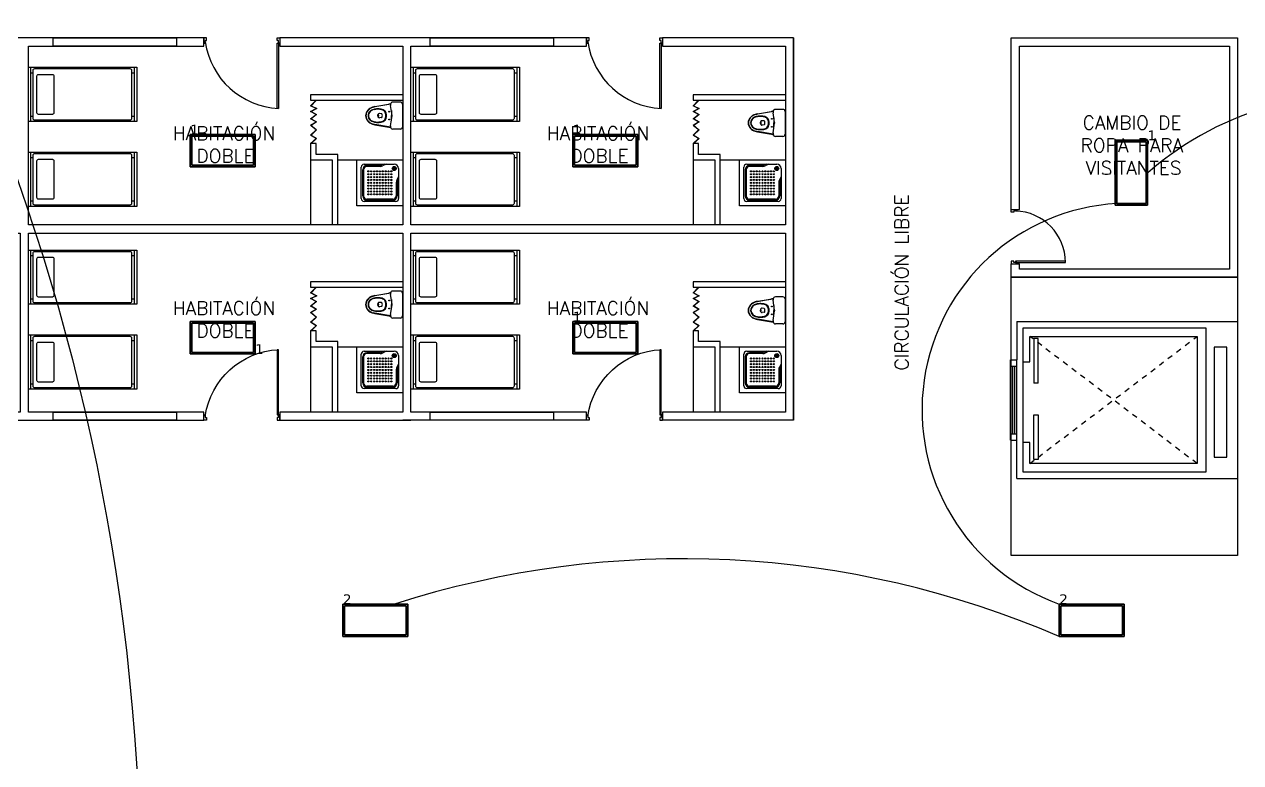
# Model space of a CAD drawing. Header units: metres. Extents: x -24 to 527, y -154 to 95.
# Drawn here: x 54.36 to 76.77, y 31.73 to 45.35 of the extents above; entities that cross this region are included whole.
import ezdxf

# ---------------------------------------------------------------- set-up
doc = ezdxf.new("R2010")
doc.units = ezdxf.units.M
doc.header["$MEASUREMENT"] = 0
doc.linetypes.add('HIDDEN', pattern=[0.375, 0.25, -0.125])
for name, color, linetype in [('ALMACEN', 10, 'Continuous'), ('AN-TEXTO', 3, 'Continuous'), ('AR-ASCENSOR', 4, 'Continuous'), ('AR-MOBILIRIO', 1, 'Continuous'), ('AR-MUROS', 6, 'Continuous'), ('AR-PUERTAS', 2, 'Continuous'), ('AR-VENTANAS', 2, 'Continuous'), ('S.H.', 2, 'Continuous')]:
    doc.layers.add(name, color=color, linetype=linetype)
doc.styles.add('REGULAR-2.5', font='romans.shx', dxfattribs={"height": 2.5})
doc.styles.add('TableTextStyle', font='')
doc.styles.get('TableTextStyle').set_extended_font_data('VERDANA.TTF')

# ---------------------------------------------------------------- blocks, each defined once
blk = doc.blocks.new('AR-ASCENSOR 1')
at = {"layer": 'AR-ASCENSOR'}
for p, q in [((8.5, 3.7), (-1.9, 3.7)), ((8.5, 3.7), (8.5, 1.9)), ((-0.4, -3.4), (-0.4, 3.4)), ((-0.4, 3.4), (8.2, 3.4)), ((0, 3), (7.9, 3)), ((0, -3), (0, 3)), ((7.9, 3), (7.9, 2)), ((8.2, 3.4), (8.2, -3.4)), ((-0.8, 2.7), (-1.4, 2.7)), ((-1.4, 2.7), (-1.4, -2.5)), ((-0.8, -2.5), (-0.8, 2.7)), ((7.5, 0.7), (7.5, 2.8)), ((7.5, 2.8), (7.7, 2.8)), ((7.7, 2.8), (7.7, 0.7)), ((7.9, 2), (8.2, 2)), ((8.8, 1.9), (8.5, 1.9)), ((8.5, 1.9), (8.5, -1.9)), ((8.8, 1.9), (8.8, -1.9)), ((8.8, 1.6), (8.5, 1.6)), ((8.6, 1.6), (8.6, -1.6)), ((8.7, 1.6), (8.7, -1.6)), ((7.7, 0.7), (7.5, 0.7)), ((7.5, -0.8), (7.5, -2.9)), ((7.5, -0.8), (7.7, -0.8)), ((7.7, -2.9), (7.7, -0.8)), ((8.8, -1.6), (8.5, -1.6)), ((8.2, -1.8), (7.9, -1.8)), ((7.9, -1.8), (7.9, -3)), ((8.8, -1.9), (8.5, -1.9)), ((8.5, -3.7), (8.5, -1.9)), ((-1.4, -2.5), (-0.8, -2.5)), ((8.2, -3.4), (-0.4, -3.4)), ((7.9, -3), (0, -3)), ((7.5, -2.9), (7.7, -2.9)), ((8.5, -3.7), (-1.9, -3.7))]:
    blk.add_line(p, q, dxfattribs=at)
blk.add_lwpolyline([(-1.9, -3.7), (-1.9, 3.7)], dxfattribs=at)
at = {"layer": 'AR-ASCENSOR', "linetype": 'HIDDEN'}
for points in [[(0, 3), (7.9, -3)], [(7.9, 3), (0, -3)]]:
    blk.add_lwpolyline(points, dxfattribs=at)
blk = doc.blocks.new('AR-PUERTA 2')
at = {"layer": 'AR-PUERTAS', "linetype": 'Continuous'}
for points in [[(-1.354, -0.058), (-1.354, -0.008), (-1.329, -0.008), (-1.329, 0.042), (-1.379, 0.042), (-1.379, -0.058)], [(-0.029, -0.008), (-0.029, 0.042), (0.021, 0.042), (0.021, -0.058), (-0.004, -0.058), (-0.004, -0.008)], [(-0.004, -0.058), (-0.004, -1.258), (-0.029, -1.258), (-0.029, -0.058)]]:
    blk.add_lwpolyline(points, close=True, dxfattribs=at)
blk.add_arc((0.061, 0.169), 1.428, 188.1236, 267.3924, dxfattribs=at)
blk = doc.blocks.new('31643339')
at = {"layer": 'AR-MOBILIRIO'}
for p, q in [((0.038, 0.5), (0.038, -0.5)), ((1.95, 0.5), (1.95, -0.5)), ((0.038, 0.4), (0.087, 0.4)), ((1.9, 0.4), (1.95, 0.4)), ((0.038, -0.4), (0.087, -0.4)), ((1.9, -0.4), (1.95, -0.4))]:
    blk.add_line(p, q, dxfattribs=at)
blk.add_lwpolyline([(0, -0.5), (0, 0.5), (2, 0.5), (2, -0.5)], close=True, dxfattribs=at)
for points in [[(1.87, 0.475, -0.414214), (1.9, 0.445), (1.9, -0.445, -0.414214), (1.87, -0.475), (0.117, -0.475, -0.414214), (0.087, -0.445), (0.087, 0.445, -0.414214), (0.117, 0.475)], [(0.15, -0.332, 0.414214), (0.18, -0.362), (0.447, -0.362, 0.414214), (0.477, -0.332), (0.477, 0.333, 0.414214), (0.447, 0.363), (0.18, 0.363, 0.414214), (0.15, 0.333)]]:
    blk.add_lwpolyline(points, format="xyb", close=True, dxfattribs=at)
blk = doc.blocks.new('AR-PUERTA 1')
at = {"layer": 'AR-PUERTAS', "linetype": 'Continuous'}
for points in [[(0.954, 0.033), (0.954, 0.958), (0.929, 0.958), (0.929, 0.033)], [(0.004, 0.058), (0.004, 0.008), (0.029, 0.008), (0.029, -0.042), (-0.021, -0.042), (-0.021, 0.058)], [(0.929, 0.008), (0.929, -0.042), (0.979, -0.042), (0.979, 0.058), (0.954, 0.058), (0.954, 0.008)]]:
    blk.add_lwpolyline(points, close=True, dxfattribs=at)
blk.add_arc((0.954, 0.008), 0.949, 89.9989, 178.4932, dxfattribs=at)
blk = doc.blocks.new('AR-PUERTA ACORDION')
at = {"layer": 'AR-PUERTAS'}
blk.add_lwpolyline([(-0.386, 0.049), (-0.288, -0.046), (-0.235, 0.057), (-0.185, -0.044), (-0.129, 0.054), (-0.046, -0.045), (0.01, 0.056), (0.073, -0.046), (0.158, 0.053), (0.252, -0.046), (0.317, 0.054), (0.41, -0.047), (0.41, -0.054), (0.318, 0.046), (0.253, -0.054), (0.158, 0.046), (0.072, -0.054), (0.01, 0.046), (-0.045, -0.054), (-0.128, 0.046), (-0.185, -0.054), (-0.235, 0.046), (-0.287, -0.054), (-0.39, 0.046)], close=True, dxfattribs=at)
blk = doc.blocks.new('A$C05366594')
at = {"layer": 'AR-MOBILIRIO', "linetype": 'Continuous'}
for p, q in [((0, 0), (0, 0.72)), ((0, 0.72), (0.72, 0.72)), ((0.068, 0.113), (0.068, 0.608)), ((0.113, 0.653), (0.585, 0.653)), ((0.367, 0.63), (0.158, 0.63)), ((0.428, 0.653), (0.397, 0.637)), ((0.653, 0.585), (0.653, 0.113)), ((0.72, 0.72), (0.72, 0)), ((0.09, 0.563), (0.09, 0.158)), ((0.653, 0.428), (0.637, 0.397)), ((0.63, 0.367), (0.63, 0.158)), ((0.72, 0), (0, 0)), ((0.608, 0.068), (0.113, 0.068)), ((0.563, 0.09), (0.158, 0.09))]:
    blk.add_line(p, q, dxfattribs=at)
at = {"layer": 'AR-MOBILIRIO', "color": 250}
for p, q in [((0.367, 0.617), (0.158, 0.617)), ((0.458, 0.653), (0.403, 0.625)), ((0.104, 0.563), (0.104, 0.158)), ((0.653, 0.458), (0.625, 0.403)), ((0.617, 0.367), (0.617, 0.158)), ((0.563, 0.104), (0.158, 0.104))]:
    blk.add_line(p, q, dxfattribs=at)
at = {"layer": 'AR-MOBILIRIO', "linetype": 'Continuous'}
for centre, major_axis, start_param, end_param in [((0.113, 0.608), (0.0318, 0.0318), 0.785398, 2.356194), ((0.158, 0.563), (0.0477, 0.0477), 0.785398, 2.356194), ((0.367, 0.698), (0.0477, 0.0477), 3.926991, 4.390638), ((0.585, 0.585), (0.0477, 0.0477), 5.497787, 7.068583), ((0.698, 0.367), (-0.0477, 0.0477), 0.321751, 0.785398), ((0.113, 0.113), (-0.0318, 0.0318), 0.785398, 2.356194), ((0.158, 0.158), (-0.0477, 0.0477), 0.785398, 2.356194), ((0.158, 0.158), (-0.0477, 0.0477), 0.785398, 2.356194), ((0.563, 0.158), (0.0477, 0.0477), 3.926991, 5.497787), ((0.608, 0.113), (-0.0318, 0.0318), 2.356194, 3.926991)]:
    blk.add_ellipse(centre, major_axis=major_axis, ratio=1, start_param=start_param, end_param=end_param, dxfattribs=at)
at = {"layer": 'AR-MOBILIRIO', "color": 250}
for centre, major_axis, start_param, end_param in [((0.158, 0.563), (-0.0382, 0.0382), -0.785398, 0.785398), ((0.367, 0.698), (0.0573, 0.0573), 3.926991, 4.390638), ((0.585, 0.585), (0.0223, 0.0223), 0.785398, 7.068583), ((0.585, 0.585), (-0.00955, 0.00955), -0.785398, 5.497787), ((0.576, 0.585), (0.00286, 0.00286), 0.785398, 7.068583), ((0.581, 0.592), (0.00286, 0.00286), 0.785398, 7.068583), ((0.581, 0.578), (0.00286, 0.00286), 0.785398, 7.068583), ((0.589, 0.592), (0.00286, 0.00286), 0.785398, 7.068583), ((0.589, 0.578), (0.00286, 0.00286), 0.785398, 7.068583), ((0.594, 0.585), (0.00286, 0.00286), 0.785398, 7.068583), ((0.18, 0.54), (-0.00636, 0.00636), -0.785398, 5.497787), ((0.18, 0.495), (-0.00636, 0.00636), -0.785398, 5.497787), ((0.18, 0.45), (-0.00636, 0.00636), -0.785398, 5.497787), ((0.18, 0.405), (-0.00636, 0.00636), -0.785398, 5.497787), ((0.225, 0.54), (0.00636, 0.00636), 0.785398, 7.068583), ((0.225, 0.495), (0.00636, 0.00636), 0.785398, 7.068583), ((0.225, 0.45), (0.00636, 0.00636), 0.785398, 7.068583), ((0.225, 0.405), (0.00636, 0.00636), 0.785398, 7.068583), ((0.27, 0.54), (0.00636, 0.00636), 0.785398, 7.068583), ((0.27, 0.495), (0.00636, 0.00636), 0.785398, 7.068583), ((0.27, 0.45), (0.00636, 0.00636), 0.785398, 7.068583), ((0.27, 0.405), (0.00636, 0.00636), 0.785398, 7.068583), ((0.315, 0.54), (-0.00636, 0.00636), -0.785398, 5.497787), ((0.315, 0.495), (-0.00636, 0.00636), -0.785398, 5.497787), ((0.315, 0.45), (-0.00636, 0.00636), -0.785398, 5.497787), ((0.315, 0.405), (-0.00636, 0.00636), -0.785398, 5.497787), ((0.36, 0.54), (-0.00636, 0.00636), -0.785398, 5.497787), ((0.36, 0.495), (-0.00636, 0.00636), -0.785398, 5.497787), ((0.36, 0.45), (-0.00636, 0.00636), -0.785398, 5.497787), ((0.36, 0.405), (-0.00636, 0.00636), -0.785398, 5.497787), ((0.405, 0.54), (-0.00636, 0.00636), -0.785398, 5.497787), ((0.405, 0.495), (-0.00636, 0.00636), -0.785398, 5.497787), ((0.405, 0.45), (-0.00636, 0.00636), -0.785398, 5.497787), ((0.405, 0.405), (-0.00636, 0.00636), -0.785398, 5.497787), ((0.45, 0.54), (0.00636, 0.00636), 0.785398, 7.068583), ((0.45, 0.495), (0.00636, 0.00636), 0.785398, 7.068583), ((0.45, 0.45), (0.00636, 0.00636), 0.785398, 7.068583), ((0.45, 0.405), (0.00636, 0.00636), 0.785398, 7.068583), ((0.495, 0.54), (0.00636, 0.00636), 0.785398, 7.068583), ((0.495, 0.495), (0.00636, 0.00636), 0.785398, 7.068583), ((0.495, 0.45), (0.00636, 0.00636), 0.785398, 7.068583), ((0.495, 0.405), (0.00636, 0.00636), 0.785398, 7.068583), ((0.54, 0.54), (-0.00636, 0.00636), -0.785398, 5.497787), ((0.54, 0.495), (-0.00636, 0.00636), -0.785398, 5.497787), ((0.54, 0.45), (-0.00636, 0.00636), -0.785398, 5.497787), ((0.54, 0.405), (-0.00636, 0.00636), -0.785398, 5.497787), ((0.698, 0.367), (-0.0573, 0.0573), 0.321751, 0.785398), ((0.18, 0.36), (-0.00636, 0.00636), -0.785398, 5.497787), ((0.18, 0.315), (-0.00636, 0.00636), -0.785398, 5.497787), ((0.18, 0.27), (-0.00636, 0.00636), -0.785398, 5.497787), ((0.18, 0.225), (-0.00636, 0.00636), -0.785398, 5.497787), ((0.225, 0.36), (0.00636, 0.00636), 0.785398, 7.068583), ((0.225, 0.315), (0.00636, 0.00636), 0.785398, 7.068583), ((0.225, 0.27), (0.00636, 0.00636), 0.785398, 7.068583), ((0.225, 0.225), (0.00636, 0.00636), 0.785398, 7.068583), ((0.27, 0.36), (0.00636, 0.00636), 0.785398, 7.068583), ((0.27, 0.315), (0.00636, 0.00636), 0.785398, 7.068583), ((0.27, 0.27), (0.00636, 0.00636), 0.785398, 7.068583), ((0.27, 0.225), (0.00636, 0.00636), 0.785398, 7.068583), ((0.315, 0.36), (-0.00636, 0.00636), -0.785398, 5.497787), ((0.315, 0.315), (-0.00636, 0.00636), -0.785398, 5.497787), ((0.315, 0.27), (-0.00636, 0.00636), -0.785398, 5.497787), ((0.315, 0.225), (-0.00636, 0.00636), -0.785398, 5.497787), ((0.36, 0.36), (-0.00636, 0.00636), -0.785398, 5.497787), ((0.36, 0.315), (-0.00636, 0.00636), -0.785398, 5.497787), ((0.36, 0.27), (-0.00636, 0.00636), -0.785398, 5.497787), ((0.36, 0.225), (-0.00636, 0.00636), -0.785398, 5.497787), ((0.405, 0.36), (-0.00636, 0.00636), -0.785398, 5.497787), ((0.405, 0.315), (-0.00636, 0.00636), -0.785398, 5.497787), ((0.405, 0.27), (-0.00636, 0.00636), -0.785398, 5.497787), ((0.405, 0.225), (-0.00636, 0.00636), -0.785398, 5.497787), ((0.45, 0.36), (0.00636, 0.00636), 0.785398, 7.068583), ((0.45, 0.315), (0.00636, 0.00636), 0.785398, 7.068583), ((0.45, 0.27), (0.00636, 0.00636), 0.785398, 7.068583), ((0.45, 0.225), (0.00636, 0.00636), 0.785398, 7.068583), ((0.495, 0.36), (0.00636, 0.00636), 0.785398, 7.068583), ((0.495, 0.315), (0.00636, 0.00636), 0.785398, 7.068583), ((0.495, 0.27), (0.00636, 0.00636), 0.785398, 7.068583), ((0.495, 0.225), (0.00636, 0.00636), 0.785398, 7.068583), ((0.54, 0.36), (-0.00636, 0.00636), -0.785398, 5.497787), ((0.54, 0.315), (-0.00636, 0.00636), -0.785398, 5.497787), ((0.54, 0.27), (-0.00636, 0.00636), -0.785398, 5.497787), ((0.54, 0.225), (-0.00636, 0.00636), -0.785398, 5.497787), ((0.158, 0.158), (-0.0382, 0.0382), 0.785398, 2.356194), ((0.158, 0.158), (0.0382, 0.0382), 2.356194, 3.926991), ((0.18, 0.18), (-0.00636, 0.00636), -0.785398, 5.497787), ((0.225, 0.18), (0.00636, 0.00636), 0.785398, 7.068583), ((0.27, 0.18), (0.00636, 0.00636), 0.785398, 7.068583), ((0.315, 0.18), (-0.00636, 0.00636), -0.785398, 5.497787), ((0.36, 0.18), (-0.00636, 0.00636), -0.785398, 5.497787), ((0.405, 0.18), (-0.00636, 0.00636), -0.785398, 5.497787), ((0.45, 0.18), (0.00636, 0.00636), 0.785398, 7.068583), ((0.495, 0.18), (0.00636, 0.00636), 0.785398, 7.068583), ((0.54, 0.18), (-0.00636, 0.00636), -0.785398, 5.497787), ((0.563, 0.158), (0.0382, 0.0382), 3.926991, 5.497787)]:
    blk.add_ellipse(centre, major_axis=major_axis, ratio=1, start_param=start_param, end_param=end_param, dxfattribs=at)
blk = doc.blocks.new('1p-toppiece')
at = {"layer": 'AR-MOBILIRIO'}
for p, q in [((-0.047, 0.26), (-0.192, 0.26)), ((-0.532, 0.174), (-0.265, 0.22)), ((-0.232, 0.219), (-0.531, 0.169)), ((-0.485, 0.003), (-0.485, 0.003)), ((-0.485, 0.003), (-0.485, 0.003)), ((-0.485, 0.003), (-0.485, 0.003)), ((-0.485, 0.003), (-0.485, 0.003)), ((-0.485, 0.003), (-0.485, 0.003)), ((-0.485, 0.003), (-0.485, 0.003)), ((-0.485, 0.003), (-0.485, 0.003)), ((-0.485, 0.003), (-0.485, 0.003)), ((-0.406, 0.039), (-0.443, 0.044)), ((-0.232, 0.22), (-0.232, 0.195)), ((-0.205, 0.008), (-0.232, 0.195)), ((-0.218, 0.098), (-0.218, 0.003)), ((-0.218, -0.093), (-0.218, 0.003)), ((-0.007, 0.22), (-0.007, -0.214)), ((-0.532, -0.169), (-0.265, -0.215)), ((-0.232, -0.214), (-0.531, -0.163)), ((-0.406, -0.034), (-0.443, -0.039)), ((-0.232, -0.189), (-0.205, -0.003)), ((-0.232, -0.189), (-0.232, -0.214)), ((-0.047, -0.254), (-0.192, -0.254))]:
    blk.add_line(p, q, dxfattribs=at)
blk.add_lwpolyline([(-0.467, -0.009, 0.139005), (-0.464, -0.009, 0.107089), (-0.461, -0.006, 0.080212), (-0.46, -0.002, 0.06796), (-0.459, 0.003, 0.06796), (-0.46, 0.007, 0.080212), (-0.461, 0.011, 0.107089), (-0.464, 0.014, 0.139005), (-0.467, 0.015, 0.139005), (-0.47, 0.014, 0.107089), (-0.473, 0.011, 0.080212), (-0.474, 0.007, 0.06796), (-0.475, 0.003, 0.06796), (-0.474, -0.002, 0.080212), (-0.473, -0.006, 0.107089), (-0.47, -0.009, 0.139005)], format="xyb", close=True, dxfattribs=at)
for centre in [(-0.26, 0.078), (-0.26, -0.072)]:
    blk.add_circle(centre, 0.008, dxfattribs=at)
for centre, radius, start, end in [((-0.192, 0.22), 0.04, 90, 180), ((-0.047, 0.22), 0.04, 0, 90), ((-0.545, -0.004), 0.165, 137.5273, 177.8064), ((-0.545, 0.009), 0.165, 182.1936, 222.4727), ((-0.545, -0.004), 0.159, 137.1746, 177.7477), ((-0.545, 0.009), 0.159, 182.2523, 222.8254), ((-0.518, -0.034), 0.206, 106.927, 136.493), ((-0.541, -0.003), 0.122, 134.1142, 177.24), ((-0.541, 0.008), 0.122, 182.76, 225.8858), ((-0.518, -0.034), 0.2, 106.5054, 136.1127), ((-0.541, -0.003), 0.115, 133.4423, 177.1285), ((-0.541, 0.008), 0.115, 182.8715, 226.5577), ((-0.519, -0.031), 0.157, 102.7254, 132.8308), ((-0.52, -0.03), 0.15, 101.8667, 132.1155), ((-0.482, -0.117), 0.296, 99.7929, 108.8085), ((-0.482, -0.12), 0.292, 99.5848, 108.4322), ((-0.482, -0.148), 0.279, 90.6669, 104.9929), ((-0.482, -0.156), 0.281, 90.6819, 104.1933), ((-0.474, -0.297), 0.428, 81.7587, 91.4179), ((-0.488, -0.362), 0.487, 81.705, 89.6761), ((-0.434, 0.003), 0.0456, 126.1832, 180), ((-0.434, 0.003), 0.0456, 180, 233.8168), ((-0.447, 0.019), 0.025, 82.2348, 126.1832), ((-0.434, -0.002), 0.123, 44.007, 82.2929), ((-0.431, -0.004), 0.132, 44.3018, 82.295), ((-0.408, 0.024), 0.015, 13.7696, 82.2348), ((-0.495, 0.003), 0.105, 0, 13.7696), ((-0.495, 0.003), 0.105, 346.2304, 0), ((-0.46, 0.006), 0.138, 358.6352, 34.0042), ((-0.46, -0.001), 0.138, 325.9958, 1.3648), ((-0.441, 0.008), 0.132, 357.4666, 37.446), ((-0.441, -0.003), 0.132, 322.554, 2.5334), ((-0.24, 0.073), 0.15, 87.0389, 99.7929), ((-0.244, 0.003), 0.04, 351.6776, 8.3142), ((-0.518, 0.039), 0.206, 223.507, 253.073), ((-0.518, 0.039), 0.2, 223.8873, 253.4946), ((-0.519, 0.036), 0.157, 227.1692, 257.2746), ((-0.52, 0.036), 0.15, 227.8845, 258.1333), ((-0.482, 0.122), 0.296, 251.1915, 260.2071), ((-0.482, 0.125), 0.292, 251.5678, 260.4152), ((-0.482, 0.153), 0.279, 255.0071, 269.3331), ((-0.482, 0.161), 0.281, 255.8067, 269.3181), ((-0.488, 0.368), 0.487, 270.3239, 278.295), ((-0.474, 0.302), 0.428, 268.5821, 278.2413), ((-0.447, -0.014), 0.025, 233.8168, 277.7652), ((-0.434, 0.007), 0.123, 277.7071, 315.993), ((-0.431, 0.009), 0.132, 277.705, 315.6982), ((-0.408, -0.019), 0.015, 277.7652, 346.2304), ((-0.24, -0.067), 0.15, 260.2071, 272.966), ((-0.192, -0.214), 0.04, 180, 270), ((-0.047, -0.214), 0.04, 270, 360)]:
    blk.add_arc(centre, radius, start, end, dxfattribs=at)

msp = doc.modelspace()

# ---------------------------------------------------------------- linework, layer by layer
at = {"layer": 'AR-MUROS'}
for p, q in [((59.635, 42.847), (59.635, 41.647)), ((66.685, 42.847), (66.685, 41.647)), ((59.635, 39.397), (59.635, 38.197)), ((66.685, 39.397), (66.685, 38.197)), ((76.717, 35.549), (72.548, 35.549))]:
    msp.add_line(p, q, dxfattribs=at)
for points in [[(47.235, 45.097), (47.235, 38.047), (50.618, 38.047), (50.618, 38.197), (47.385, 38.197), (47.385, 41.497), (54.285, 41.497), (54.285, 38.197), (52.018, 38.197), (52.018, 38.047), (54.435, 38.047), (54.435, 38.047)], [(68.535, 45.097), (66.118, 45.097), (66.118, 44.947), (68.385, 44.947), (68.385, 41.647), (61.485, 41.647), (61.485, 44.947), (64.718, 44.947), (64.718, 45.097), (59.068, 45.097), (59.068, 44.947), (61.335, 44.947), (61.335, 41.647), (54.435, 41.647), (54.435, 44.947), (57.668, 44.947), (57.668, 45.097), (52.018, 45.097)], [(68.535, 38.047), (68.535, 45.097), (68.535, 41.497), (68.535, 41.497)], [(72.548, 41.93), (72.548, 45.097), (76.717, 45.097), (76.717, 40.684), (72.548, 40.684), (72.548, 40.93)], [(72.698, 41.93), (72.698, 44.947), (76.567, 44.947), (76.567, 40.834), (72.698, 40.834), (72.698, 40.93)], [(61.335, 44.047), (59.635, 44.047), (59.635, 43.947), (61.335, 43.947)], [(68.385, 44.047), (66.685, 44.047), (66.685, 43.947), (68.385, 43.947)], [(60.135, 41.647), (60.135, 42.947), (59.735, 42.947), (59.735, 43.147), (59.635, 43.147), (59.635, 42.847), (60.035, 42.847), (60.035, 41.647)], [(67.185, 41.647), (67.185, 42.947), (66.785, 42.947), (66.785, 43.147), (66.685, 43.147), (66.685, 42.847), (67.085, 42.847), (67.085, 41.647)], [(60.135, 42.847), (61.335, 42.847)], [(67.185, 42.847), (68.385, 42.847)], [(72.548, 41.93), (72.698, 41.93)], [(54.285, 38.047), (57.668, 38.047), (57.668, 38.197), (54.435, 38.197), (54.435, 41.497)], [(54.435, 41.497), (54.435, 41.497), (54.435, 41.497)], [(54.435, 41.497), (61.335, 41.497), (61.335, 38.197), (59.068, 38.197), (59.068, 38.047), (61.485, 38.047), (61.485, 38.047)], [(61.485, 41.497), (61.485, 41.497), (61.485, 41.497)], [(61.485, 41.497), (68.385, 41.497), (68.385, 38.197), (66.118, 38.197), (66.118, 38.047)], [(64.718, 38.047), (64.718, 38.197), (61.485, 38.197), (61.485, 41.497)], [(68.535, 41.497), (68.535, 38.047), (66.118, 38.047)], [(72.548, 40.93), (72.698, 40.93)], [(61.335, 40.597), (59.635, 40.597), (59.635, 40.497), (61.335, 40.497)], [(68.385, 40.597), (66.685, 40.597), (66.685, 40.497), (68.385, 40.497)], [(60.135, 38.197), (60.135, 39.497), (59.735, 39.497), (59.735, 39.697), (59.635, 39.697), (59.635, 39.397), (60.035, 39.397), (60.035, 38.197)], [(67.185, 38.197), (67.185, 39.497), (66.785, 39.497), (66.785, 39.697), (66.685, 39.697), (66.685, 39.397), (67.085, 39.397), (67.085, 38.197)], [(60.135, 39.397), (61.335, 39.397)], [(67.185, 39.397), (68.385, 39.397)], [(64.718, 38.047), (61.335, 38.047)]]:
    msp.add_lwpolyline(points, dxfattribs=at)
msp.add_lwpolyline([(72.548, 40.684), (76.717, 40.684), (76.717, 35.549), (72.548, 35.549)], close=True, dxfattribs=at)
at = {"layer": 'AR-PUERTAS'}
for centre in [(68.692, 29.912), (16.426, 29.146)]:
    msp.add_circle(centre, 40.081, dxfattribs=at)
for centre, radius, start, end in [((78.896, 38.22), 5.829, 24.7619, 131.1456), ((74.709, 38.241), 3.807, 93.2424, 250.4052), ((66.512, 18.058), 17.432, 66.612, 107.8083)]:
    msp.add_arc(centre, radius, start, end, dxfattribs=at)
at = {"layer": 'AR-VENTANAS'}
for points in [[(54.892, 45.097), (57.162, 45.097), (57.162, 44.947), (54.892, 44.947)], [(61.839, 45.097), (64.109, 45.097), (64.109, 44.947), (61.839, 44.947)], [(54.892, 38.197), (57.162, 38.197), (57.162, 38.047), (54.892, 38.047)], [(61.839, 38.197), (64.109, 38.197), (64.109, 38.047), (61.839, 38.047)]]:
    msp.add_lwpolyline(points, close=True, dxfattribs=at)
at = {"layer": 'Defpoints'}
for points in [[(58.613, 43.315, 0), (57.416, 43.315, 0)], [(57.416, 43.315, 0), (57.416, 43.315, 0)], [(57.416, 43.315, 0), (58.613, 43.315, 0)], [(57.416, 43.315, 0), (57.416, 42.718, 0)], [(57.416, 42.718, 0), (57.416, 43.315, 0)], [(57.416, 43.315, 0), (57.416, 43.315, 0)], [(57.416, 42.718, 0), (57.416, 43.315, 0)], [(57.416, 43.315, 0), (58.613, 43.315, 0)], [(57.416, 43.315, 0), (57.416, 42.718, 0)], [(58.613, 43.315, 0), (57.416, 43.315, 0)], [(58.583, 43.285, 0), (57.446, 43.285, 0)], [(57.446, 43.285, 0), (57.446, 42.748, 0)], [(57.446, 43.285, 0), (58.583, 43.285, 0)], [(57.446, 42.748, 0), (57.446, 43.285, 0)], [(58.583, 42.748, 0), (58.583, 43.285, 0)], [(58.583, 43.285, 0), (58.583, 42.748, 0)], [(58.613, 43.315, 0), (58.613, 43.315, 0)], [(58.613, 42.718, 0), (58.613, 43.315, 0)], [(58.613, 43.315, 0), (58.613, 43.315, 0)], [(58.613, 43.315, 0), (58.613, 42.718, 0)], [(58.613, 43.315, 0), (58.613, 42.718, 0)], [(58.613, 42.718, 0), (58.613, 43.315, 0)], [(65.663, 43.315, 0), (64.466, 43.315, 0)], [(64.466, 43.315, 0), (64.466, 43.315, 0)], [(64.466, 43.315, 0), (65.663, 43.315, 0)], [(64.466, 43.315, 0), (64.466, 42.718, 0)], [(64.466, 42.718, 0), (64.466, 43.315, 0)], [(64.466, 43.315, 0), (64.466, 43.315, 0)], [(64.466, 42.718, 0), (64.466, 43.315, 0)], [(64.466, 43.315, 0), (65.663, 43.315, 0)], [(64.466, 43.315, 0), (64.466, 42.718, 0)], [(65.663, 43.315, 0), (64.466, 43.315, 0)], [(65.633, 43.285, 0), (64.496, 43.285, 0)], [(64.496, 43.285, 0), (64.496, 42.748, 0)], [(64.496, 43.285, 0), (65.633, 43.285, 0)], [(64.496, 42.748, 0), (64.496, 43.285, 0)], [(65.633, 42.748, 0), (65.633, 43.285, 0)], [(65.633, 43.285, 0), (65.633, 42.748, 0)], [(65.663, 43.315, 0), (65.663, 43.315, 0)], [(65.663, 42.718, 0), (65.663, 43.315, 0)], [(65.663, 43.315, 0), (65.663, 43.315, 0)], [(65.663, 43.315, 0), (65.663, 42.718, 0)], [(65.663, 43.315, 0), (65.663, 42.718, 0)], [(65.663, 42.718, 0), (65.663, 43.315, 0)], [(74.463, 43.209, 0), (74.463, 42.012, 0)], [(74.463, 42.012, 0), (74.463, 43.209, 0)], [(74.463, 43.209, 0), (74.463, 43.209, 0)], [(75.06, 43.209, 0), (74.463, 43.209, 0)], [(74.463, 43.209, 0), (74.463, 43.209, 0)], [(74.463, 43.209, 0), (75.06, 43.209, 0)], [(74.463, 43.209, 0), (75.06, 43.209, 0)], [(74.463, 42.012, 0), (74.463, 43.209, 0)], [(75.06, 43.209, 0), (74.463, 43.209, 0)], [(74.463, 43.209, 0), (74.463, 42.012, 0)], [(74.493, 43.179, 0), (74.493, 42.042, 0)], [(75.03, 43.179, 0), (74.493, 43.179, 0)], [(74.493, 42.042, 0), (74.493, 43.179, 0)], [(74.493, 43.179, 0), (75.03, 43.179, 0)], [(75.03, 42.042, 0), (75.03, 43.179, 0)], [(75.03, 43.179, 0), (75.03, 42.042, 0)], [(75.06, 42.012, 0), (75.06, 43.209, 0)], [(75.06, 43.209, 0), (75.06, 43.209, 0)], [(75.06, 43.209, 0), (75.06, 42.012, 0)], [(75.06, 43.209, 0), (75.06, 43.209, 0)], [(75.06, 43.209, 0), (75.06, 42.012, 0)], [(75.06, 42.012, 0), (75.06, 43.209, 0)], [(57.416, 42.718, 0), (57.416, 42.718, 0)], [(57.416, 42.718, 0), (58.613, 42.718, 0)], [(58.613, 42.718, 0), (57.416, 42.718, 0)], [(57.416, 42.718, 0), (57.416, 42.718, 0)], [(58.613, 42.718, 0), (57.416, 42.718, 0)], [(57.416, 42.718, 0), (58.613, 42.718, 0)], [(57.446, 42.748, 0), (58.583, 42.748, 0)], [(58.583, 42.748, 0), (57.446, 42.748, 0)], [(58.613, 42.718, 0), (58.613, 42.718, 0)], [(58.613, 42.718, 0), (58.613, 42.718, 0)], [(64.466, 42.718, 0), (64.466, 42.718, 0)], [(64.466, 42.718, 0), (65.663, 42.718, 0)], [(65.663, 42.718, 0), (64.466, 42.718, 0)], [(64.466, 42.718, 0), (64.466, 42.718, 0)], [(65.663, 42.718, 0), (64.466, 42.718, 0)], [(64.466, 42.718, 0), (65.663, 42.718, 0)], [(64.496, 42.748, 0), (65.633, 42.748, 0)], [(65.633, 42.748, 0), (64.496, 42.748, 0)], [(65.663, 42.718, 0), (65.663, 42.718, 0)], [(65.663, 42.718, 0), (65.663, 42.718, 0)], [(74.463, 42.012, 0), (74.463, 42.012, 0)], [(74.463, 42.012, 0), (75.06, 42.012, 0)], [(75.06, 42.012, 0), (74.463, 42.012, 0)], [(74.463, 42.012, 0), (74.463, 42.012, 0)], [(75.06, 42.012, 0), (74.463, 42.012, 0)], [(74.463, 42.012, 0), (75.06, 42.012, 0)], [(74.493, 42.042, 0), (75.03, 42.042, 0)], [(75.03, 42.042, 0), (74.493, 42.042, 0)], [(75.06, 42.012, 0), (75.06, 42.012, 0)], [(75.06, 42.012, 0), (75.06, 42.012, 0)], [(58.613, 39.865, 0), (57.416, 39.865, 0)], [(57.416, 39.865, 0), (57.416, 39.865, 0)], [(57.416, 39.865, 0), (58.613, 39.865, 0)], [(57.416, 39.865, 0), (57.416, 39.268, 0)], [(57.416, 39.268, 0), (57.416, 39.865, 0)], [(57.416, 39.865, 0), (57.416, 39.865, 0)], [(57.416, 39.268, 0), (57.416, 39.865, 0)], [(57.416, 39.865, 0), (58.613, 39.865, 0)], [(58.613, 39.865, 0), (57.416, 39.865, 0)], [(57.416, 39.865, 0), (57.416, 39.268, 0)], [(58.583, 39.835, 0), (57.446, 39.835, 0)], [(57.446, 39.835, 0), (57.446, 39.298, 0)], [(57.446, 39.298, 0), (57.446, 39.835, 0)], [(57.446, 39.835, 0), (58.583, 39.835, 0)], [(58.583, 39.298, 0), (58.583, 39.835, 0)], [(58.583, 39.835, 0), (58.583, 39.298, 0)], [(58.613, 39.268, 0), (58.613, 39.865, 0)], [(58.613, 39.865, 0), (58.613, 39.865, 0)], [(58.613, 39.865, 0), (58.613, 39.268, 0)], [(58.613, 39.865, 0), (58.613, 39.865, 0)], [(58.613, 39.865, 0), (58.613, 39.268, 0)], [(58.613, 39.268, 0), (58.613, 39.865, 0)], [(65.663, 39.865, 0), (64.466, 39.865, 0)], [(64.466, 39.865, 0), (64.466, 39.865, 0)], [(64.466, 39.865, 0), (65.663, 39.865, 0)], [(64.466, 39.865, 0), (64.466, 39.268, 0)], [(64.466, 39.268, 0), (64.466, 39.865, 0)], [(64.466, 39.865, 0), (64.466, 39.865, 0)], [(64.466, 39.268, 0), (64.466, 39.865, 0)], [(64.466, 39.865, 0), (65.663, 39.865, 0)], [(64.466, 39.865, 0), (64.466, 39.268, 0)], [(65.663, 39.865, 0), (64.466, 39.865, 0)], [(65.633, 39.835, 0), (64.496, 39.835, 0)], [(64.496, 39.835, 0), (64.496, 39.298, 0)], [(64.496, 39.835, 0), (65.633, 39.835, 0)], [(64.496, 39.298, 0), (64.496, 39.835, 0)], [(65.633, 39.298, 0), (65.633, 39.835, 0)], [(65.633, 39.835, 0), (65.633, 39.298, 0)], [(65.663, 39.865, 0), (65.663, 39.865, 0)], [(65.663, 39.268, 0), (65.663, 39.865, 0)], [(65.663, 39.865, 0), (65.663, 39.865, 0)], [(65.663, 39.865, 0), (65.663, 39.268, 0)], [(65.663, 39.865, 0), (65.663, 39.268, 0)], [(65.663, 39.268, 0), (65.663, 39.865, 0)], [(57.416, 39.268, 0), (58.613, 39.268, 0)], [(58.613, 39.268, 0), (57.416, 39.268, 0)], [(57.416, 39.268, 0), (57.416, 39.268, 0)], [(57.416, 39.268, 0), (57.416, 39.268, 0)], [(58.613, 39.268, 0), (57.416, 39.268, 0)], [(57.416, 39.268, 0), (58.613, 39.268, 0)], [(57.446, 39.298, 0), (58.583, 39.298, 0)], [(58.583, 39.298, 0), (57.446, 39.298, 0)], [(58.613, 39.268, 0), (58.613, 39.268, 0)], [(58.613, 39.268, 0), (58.613, 39.268, 0)], [(64.466, 39.268, 0), (64.466, 39.268, 0)], [(64.466, 39.268, 0), (65.663, 39.268, 0)], [(65.663, 39.268, 0), (64.466, 39.268, 0)], [(64.466, 39.268, 0), (64.466, 39.268, 0)], [(65.663, 39.268, 0), (64.466, 39.268, 0)], [(64.466, 39.268, 0), (65.663, 39.268, 0)], [(64.496, 39.298, 0), (65.633, 39.298, 0)], [(65.633, 39.298, 0), (64.496, 39.298, 0)], [(65.663, 39.268, 0), (65.663, 39.268, 0)], [(65.663, 39.268, 0), (65.663, 39.268, 0)], [(61.429, 34.655, 0), (60.232, 34.655, 0)], [(60.232, 34.655, 0), (60.232, 34.655, 0)], [(60.232, 34.655, 0), (61.429, 34.655, 0)], [(60.232, 34.655, 0), (60.232, 34.058, 0)], [(60.232, 34.058, 0), (60.232, 34.655, 0)], [(60.232, 34.655, 0), (60.232, 34.655, 0)], [(60.232, 34.058, 0), (60.232, 34.655, 0)], [(60.232, 34.655, 0), (61.429, 34.655, 0)], [(60.232, 34.655, 0), (60.232, 34.058, 0)], [(61.429, 34.655, 0), (60.232, 34.655, 0)], [(61.399, 34.625, 0), (60.262, 34.625, 0)], [(60.262, 34.625, 0), (60.262, 34.088, 0)], [(60.262, 34.625, 0), (61.399, 34.625, 0)], [(60.262, 34.088, 0), (60.262, 34.625, 0)], [(61.399, 34.088, 0), (61.399, 34.625, 0)], [(61.399, 34.625, 0), (61.399, 34.088, 0)], [(61.429, 34.655, 0), (61.429, 34.655, 0)], [(61.429, 34.058, 0), (61.429, 34.655, 0)], [(61.429, 34.655, 0), (61.429, 34.655, 0)], [(61.429, 34.655, 0), (61.429, 34.058, 0)], [(61.429, 34.655, 0), (61.429, 34.058, 0)], [(61.429, 34.058, 0), (61.429, 34.655, 0)], [(74.629, 34.655, 0), (73.432, 34.655, 0)], [(73.432, 34.655, 0), (73.432, 34.655, 0)], [(73.432, 34.655, 0), (74.629, 34.655, 0)], [(73.432, 34.655, 0), (73.432, 34.058, 0)], [(73.432, 34.058, 0), (73.432, 34.655, 0)], [(73.432, 34.655, 0), (73.432, 34.655, 0)], [(73.432, 34.058, 0), (73.432, 34.655, 0)], [(73.432, 34.655, 0), (74.629, 34.655, 0)], [(73.432, 34.655, 0), (73.432, 34.058, 0)], [(74.629, 34.655, 0), (73.432, 34.655, 0)], [(74.599, 34.625, 0), (73.462, 34.625, 0)], [(73.462, 34.625, 0), (73.462, 34.088, 0)], [(73.462, 34.625, 0), (74.599, 34.625, 0)], [(73.462, 34.088, 0), (73.462, 34.625, 0)], [(74.599, 34.088, 0), (74.599, 34.625, 0)], [(74.599, 34.625, 0), (74.599, 34.088, 0)], [(74.629, 34.655, 0), (74.629, 34.655, 0)], [(74.629, 34.058, 0), (74.629, 34.655, 0)], [(74.629, 34.655, 0), (74.629, 34.655, 0)], [(74.629, 34.655, 0), (74.629, 34.058, 0)], [(74.629, 34.655, 0), (74.629, 34.058, 0)], [(74.629, 34.058, 0), (74.629, 34.655, 0)], [(60.262, 34.088, 0), (61.399, 34.088, 0)], [(61.399, 34.088, 0), (60.262, 34.088, 0)], [(73.462, 34.088, 0), (74.599, 34.088, 0)], [(74.599, 34.088, 0), (73.462, 34.088, 0)], [(60.232, 34.058, 0), (60.232, 34.058, 0)], [(60.232, 34.058, 0), (61.429, 34.058, 0)], [(61.429, 34.058, 0), (60.232, 34.058, 0)], [(60.232, 34.058, 0), (60.232, 34.058, 0)], [(61.429, 34.058, 0), (60.232, 34.058, 0)], [(60.232, 34.058, 0), (61.429, 34.058, 0)], [(61.429, 34.058, 0), (61.429, 34.058, 0)], [(61.429, 34.058, 0), (61.429, 34.058, 0)], [(73.432, 34.058, 0), (73.432, 34.058, 0)], [(73.432, 34.058, 0), (74.629, 34.058, 0)], [(74.629, 34.058, 0), (73.432, 34.058, 0)], [(73.432, 34.058, 0), (73.432, 34.058, 0)], [(74.629, 34.058, 0), (73.432, 34.058, 0)], [(73.432, 34.058, 0), (74.629, 34.058, 0)], [(74.629, 34.058, 0), (74.629, 34.058, 0)], [(74.629, 34.058, 0), (74.629, 34.058, 0)]]:
    msp.add_polyline3d(points, dxfattribs=at)

# ---------------------------------------------------------------- block references
at = {"layer": 'ALMACEN', "xscale": 0.3908357570370868, "yscale": 0.3908357570370868, "zscale": 0.3908357570370868, "rotation": 180}
msp.add_blockref('AR-ASCENSOR 1', (75.974, 38.419), dxfattribs=at)
at = {"layer": 'AR-MOBILIRIO'}
for p in [(54.435, 44.055), (61.485, 44.055), (54.435, 42.489), (61.485, 42.489), (54.435, 40.685), (61.485, 40.685), (54.435, 39.119), (61.485, 39.119)]:
    msp.add_blockref('31643339', p, dxfattribs=at)
at = {"layer": 'AR-MOBILIRIO', "xscale": 1.176120000000083, "yscale": 1.176120000000083, "zscale": 1.176120000000083}
for p in [(60.488, 42), (67.538, 42), (60.488, 38.55), (67.538, 38.55)]:
    msp.add_blockref('A$C05366594', p, dxfattribs=at)
at = {"layer": 'AR-MUROS'}
for p in [(59.047, 45.055), (66.097, 45.055)]:
    msp.add_blockref('AR-PUERTA 2', p, dxfattribs=at)
at = {"layer": 'AR-MUROS', "rotation": 270}
msp.add_blockref('AR-PUERTA 1', (72.589, 41.909), dxfattribs=at)
at = {"layer": 'AR-MUROS', "xscale": -1, "rotation": 180}
for p in [(59.047, 38.089), (66.097, 38.089)]:
    msp.add_blockref('AR-PUERTA 2', p, dxfattribs=at)
at = {"layer": 'AR-VENTANAS', "rotation": 270}
for p in [(59.69, 43.557), (66.74, 43.557), (59.69, 40.107), (66.74, 40.107)]:
    msp.add_blockref('AR-PUERTA ACORDION', p, dxfattribs=at)
at = {"layer": 'S.H.', "xscale": 0.9681450398693042, "yscale": 0.9681450398693042, "zscale": 0.9681450398693042}
for p in [(61.335, 43.66), (68.385, 43.527), (61.335, 40.177), (68.385, 40.069)]:
    msp.add_blockref('1p-toppiece', p, dxfattribs=at)

# ---------------------------------------------------------------- texts
at = {"layer": 'AN-TEXTO', "char_height": 0.25, "attachment_point": 1, "style": 'REGULAR-2.5'}
for s, width, heights, insert in [('\\pi-0.03715;HABITACIÓN\\P\\pi0.39738;DOBLE', 1.9138, [1.229], (57.134, 43.463)), ('\\pi-0.03715;HABITACIÓN\\P\\pi0.39738;DOBLE', 1.9138, [1.229], (64.026, 43.463)), ('\\pi0.28419;CAMBIO DE\\P\\pi0.24847;ROPA PARA\\P\\pi0.33776;VISITANTES', 2.59218, [1.675], (73.577, 43.658)), ('\\pi-0.03715;HABITACIÓN\\P\\pi0.39738;DOBLE', 1.9138, [1.229], (57.134, 40.238)), ('\\pi-0.03715;HABITACIÓN\\P\\pi0.39738;DOBLE', 1.9138, [1.229], (64.026, 40.238))]:
    msp.add_mtext_dynamic_manual_height_columns(s, width=width, gutter_width=1.25, heights=heights, dxfattribs=dict(at, insert=insert))
at = {"layer": 'AN-TEXTO', "insert": (70.403, 37.869), "char_height": 0.25, "attachment_point": 1, "rotation": 90, "style": 'REGULAR-2.5'}
msp.add_mtext_dynamic_manual_height_columns('\\pi1.09558;CIRCULACIÓN LIBRE ', width=5.7864, gutter_width=1.25, heights=[0.31], dxfattribs=at)
at = {"layer": 'Defpoints', "style": 'TableTextStyle'}
for s, p in [('1', (57.416, 43.315)), ('1', (64.466, 43.315)), ('1', (75.06, 43.209)), ('1', (64.466, 39.865)), ('1', (58.613, 39.268)), ('2', (60.232, 34.655)), ('2', (73.432, 34.655))]:
    msp.add_text(s, height=0.18, dxfattribs=at).set_placement(p)

doc.saveas('drawing.dxf')
